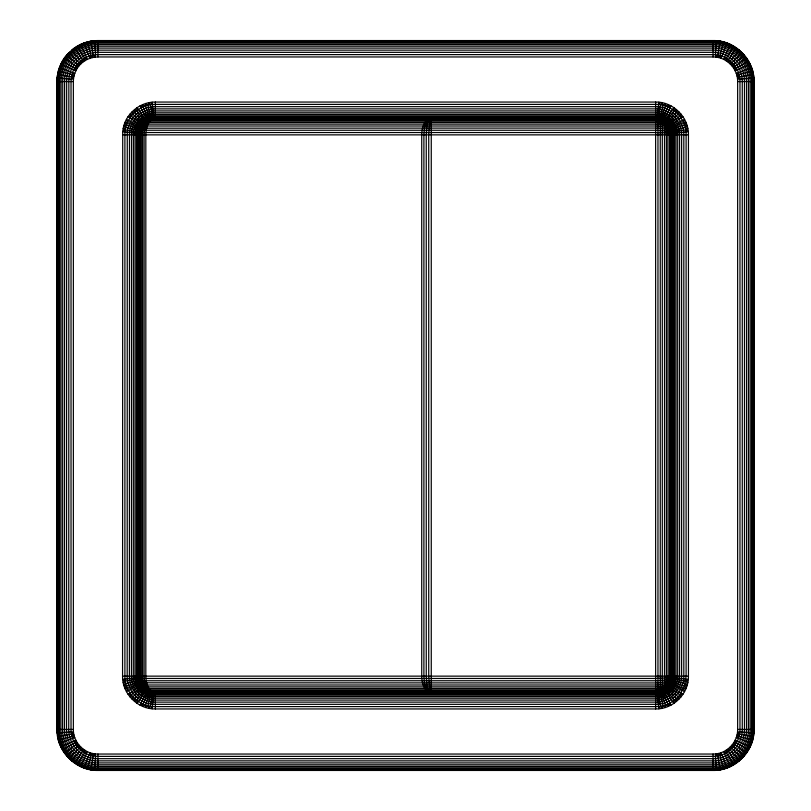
<?xml version="1.0" encoding="UTF-8"?>
<svg xmlns="http://www.w3.org/2000/svg" width="811" height="811" viewBox="0 0 811 811"><rect width="100%" height="100%" fill="white"/><g stroke="black" fill="none" stroke-linecap="round" stroke-linejoin="round"><path stroke-width="1.22" d="M66.543 55.199L77.319 64.241L80.563 64.16C85.135 59.598 91.501 56.963 97.959 56.952L713.041 56.952C726.19 56.658 737.939 68.408 737.645 81.556L737.645 729.444C737.939 742.592 726.19 754.342 713.041 754.048L97.959 754.048C84.81 754.342 73.061 742.592 73.355 729.444L73.355 81.556C73.365 75.099 76.001 68.732 80.563 64.16L80.644 60.916L72.027 50.657C62.731 55.959 56.912 70.141 56.952 81.556L56.952 729.444C56.435 751.361 76.041 770.967 97.959 770.45L713.041 770.45C734.959 770.967 754.565 751.361 754.048 729.444L754.048 81.556C754.565 59.639 734.959 40.033 713.041 40.55L97.959 40.55C88.399 40.56 78.92 44.007 71.601 50.14M739.399 760.86L730.356 750.084L730.437 746.84L733.681 746.759L744.457 755.801M74.44 763.029L82.509 751.513L82.621 748.685L80.644 750.084L71.601 760.86M736.56 47.971L728.491 59.487L728.379 62.315L730.356 60.916L739.399 50.14M155.367 102.054L155.367 118.457L147.48 120.292L144.145 122.674L134.727 112.445L132.173 111.665L132.943 114.229L142.969 124.124L140.79 126.972L139.299 130.794L125.827 127.388L123.191 128.462L122.714 131.646L122.562 676.141C122.157 693.669 137.829 709.351 155.367 708.946L655.633 708.946C673.171 709.351 688.843 693.669 688.438 676.141L688.438 134.859C688.843 117.331 673.171 101.649 655.633 102.054L155.367 102.054C140.151 101.821 125.928 113.489 123.191 128.462L125.31 129.851L139.127 132.528L655.633 132.528C660.965 133.024 667.412 131.94 672.035 134.859C672.167 126.202 664.148 118.923 655.633 119.126L150.745 119.126C143.8 120.91 138.965 127.793 138.793 134.859L138.793 676.141C138.59 684.991 146.507 692.918 155.367 692.706L655.633 692.706C664.493 692.918 672.41 684.991 672.207 676.141L672.207 134.859C672.41 126.009 664.493 118.082 655.633 118.294L155.367 118.294C146.619 118.082 138.367 126.019 138.965 134.859L138.965 676.141C138.742 683.227 143.942 690.07 150.745 691.874L655.633 691.874C664.148 692.077 672.167 684.798 672.035 676.141L672.035 134.859C672.248 126.192 664.351 118.071 655.633 118.457L155.367 118.457C146.669 118.173 138.934 126.202 139.117 134.859L139.117 676.141C138.904 684.829 146.7 692.776 155.367 692.543L655.633 692.543L659.698 692.199L663.52 690.708L666.378 688.529L668.71 686.319L670.555 682.882L672.147 677.509L672.035 676.141L666.378 677.905L655.633 678.472L139.127 678.472L138.965 676.141M155.367 708.946L155.367 692.543L147.48 690.708L144.145 688.326L134.727 698.555L134.555 701.495L136.654 700.187L145.189 689.208M655.633 118.457C659.819 118.294 663.672 120.14 666.855 122.674L676.273 112.445L676.445 109.505L674.346 110.813L665.811 121.792M139.299 680.206L125.827 683.612L123.191 682.538L125.31 681.149L139.127 678.472L139.624 680.753L655.633 680.753C660.935 680.165 668.781 681.159 672.035 676.141C672.451 684.92 664.3 692.503 655.633 692.371L150.745 691.874L155.367 692.543C147.967 691.55 145.929 682.406 145.828 676.141L145.828 134.859C145.919 128.614 147.987 119.399 155.367 118.457L150.785 119.126L155.367 118.457L152.681 119.126M138.965 134.859L139.299 130.794M139.624 680.753L139.695 681.514L126.546 686.035L125.056 688.691L127.459 688.377L140.191 682.791L655.633 682.953C661.218 682.538 669.957 682.487 672.035 676.141L671.305 681.514L669.501 685.204L682.913 694.358L679.679 694.855C674.012 702.184 664.898 706.634 655.633 706.604L155.367 706.604C139.086 706.999 124.509 692.422 124.894 676.141L124.894 134.859C124.509 118.578 139.086 104.001 155.367 104.396L655.633 104.396C671.913 104.001 686.491 118.578 686.106 134.859L686.106 676.141L684.454 686.035L679.679 694.855L680.997 696.943L678.057 696.771L667.828 687.363L669.43 684.91M139.695 681.514L141.57 685.001L655.633 685.001C661.705 684.839 670.819 683.318 672.035 676.141C672.106 684.677 663.834 691.276 655.633 691.053L148.555 691.053L143.121 704.039L142.807 706.442L145.473 704.952L149.984 691.813M139.624 130.247L655.633 130.247C660.935 130.835 668.781 129.841 672.035 134.859C672.42 126.1 664.31 118.477 655.633 118.629L153.036 118.629C145.311 119.764 139.441 127.145 139.563 134.859L139.563 676.141C139.37 684.677 146.69 692.675 155.367 692.543C147.196 692.3 142.432 683.531 142.604 676.141L142.604 134.859C142.422 127.489 147.217 118.649 155.367 118.457L151.769 119.126M153.999 692.645L152.154 708.784L150.349 706.188L152.64 692.482L155.367 692.543C146.973 692.493 141.114 684.008 141.327 676.141L141.327 134.859C141.114 127.003 146.984 118.477 155.367 118.457M657.001 118.355L658.846 102.216L660.651 104.812L657.964 118.629L657.964 692.371L655.633 692.543M142.29 686.319L131.321 694.855L128.087 694.358L141.57 685.001L142.969 686.876L655.633 686.876C662.293 686.907 671.396 683.855 672.035 676.141C671.974 684.484 663.408 690.141 655.633 689.938L146.497 689.938L137.14 703.411L136.654 700.187M94.38 770.298L95.607 756.278L95.201 753.895L93.275 755.974L90.842 769.832M716.62 40.702L715.393 54.722L715.799 57.105L717.725 55.026L720.158 41.168M672.035 676.141C671.761 684.22 662.881 688.681 655.633 688.529L144.622 688.529M58.351 70.942L71.936 74.582L73.973 76.082L71.429 76.883L71.023 81.556L71.023 729.444C70.679 743.839 83.563 756.724 97.959 756.379L713.041 756.379C727.437 756.724 740.321 743.839 739.977 729.444L739.977 81.556C740.321 67.161 727.437 54.276 713.041 54.621L97.959 54.621C85.256 54.398 73.426 64.333 71.429 76.883L73.507 78.799L71.125 79.204L57.105 77.978M659.698 692.199L663.114 705.671L662.029 708.307L660.651 706.188L657.964 692.371L661.016 691.813L665.527 704.952L668.193 706.442L667.879 704.039L662.293 691.307L662.293 119.693L667.879 106.961L668.193 104.558L665.527 106.048L661.016 119.187M149.984 119.187L145.473 106.048L145.838 103.473L147.886 105.329L151.302 118.801M665.527 704.952L665.162 707.527L663.114 705.671M145.189 121.792L136.654 110.813L137.14 107.589L146.497 121.062L655.633 121.062C663.408 120.859 671.974 126.516 672.035 134.859C669.957 128.513 661.218 128.462 655.633 128.047L140.191 128.209L127.459 122.623L125.056 122.309L126.546 124.965L139.695 129.486M77.451 764.955L84.486 752.77L84.871 750.276L82.509 751.513M733.549 46.045L726.514 58.23L726.129 60.724L728.491 59.487M678.057 696.771L678.827 699.335L676.273 698.555L666.855 688.326L665.811 689.208L674.346 700.187L673.86 703.411L664.696 690.009L661.016 691.813M145.473 704.952L145.838 707.527L147.886 705.671L151.302 692.199M659.698 118.801L663.114 105.329L665.162 103.473L665.527 106.048M87.345 769.051L90.984 755.467L92.484 753.429L93.275 755.974M717.725 55.026L718.516 57.571L720.016 55.533L723.655 41.949M142.969 686.876L132.943 696.771L132.173 699.335L134.727 698.555M668.031 686.876L667.828 123.637L678.057 114.229L678.827 111.665L676.273 112.445M90.842 41.168L93.275 55.026L92.484 57.571L90.984 55.533L87.345 41.949M720.158 769.832L717.725 755.974L718.516 753.429L720.016 755.467L723.655 769.051M127.459 688.377L126.435 691.601L140.79 684.028M668.031 124.124L670.809 128.209L683.541 122.623L684.565 119.399L670.21 126.972M83.928 767.976L89.828 752.669L90.984 755.467M727.072 43.024L721.172 58.331L720.016 55.533M147.886 105.329L148.971 102.693L150.349 104.812L153.036 118.629C145.493 119.947 140.181 127.388 140.303 134.859L140.303 676.141C140.09 684.393 146.811 692.614 155.367 692.543M90.984 55.533L89.828 58.331L83.928 43.024M720.016 755.467L721.172 752.669L727.072 767.976M62.447 749.952L74.632 742.917L75.788 740.119L60.795 746.779M748.553 61.048L736.368 68.083L735.212 70.881L750.205 64.221M730.376 44.392L723.716 59.385L726.514 58.23M80.624 766.608L87.284 751.615L84.486 752.77M64.363 752.963L75.889 744.893L77.126 742.531L74.632 742.917M746.637 58.037L735.111 66.107L733.874 68.469L736.368 68.083M147.48 690.708L139.897 705.063L143.121 704.039M663.52 120.292L671.102 105.937L667.879 106.961M671.376 680.753L671.305 129.486L684.454 124.965L685.944 122.309L683.541 122.623M131.321 694.855L130.003 696.943L132.943 696.771M668.71 124.681L679.679 116.145L680.997 114.057L678.057 114.229M150.349 706.188L148.971 708.307L147.886 705.671M660.651 104.812L662.029 102.693L663.114 105.329M150.349 104.812L152.154 102.216L153.999 118.355M660.651 706.188L658.846 708.784L657.001 692.645M66.543 755.801L77.319 746.759L78.718 744.782L75.889 744.893M744.457 55.199L733.681 64.241L732.282 66.218L735.111 66.107M125.827 683.612L123.971 685.66L126.546 686.035M671.701 130.794L685.173 127.388L687.029 125.34L684.454 124.965M730.356 60.916L730.437 64.16L742.035 52.563M77.319 746.759L80.563 746.84L68.965 758.437M753.429 74.44L739.571 76.883L737.493 78.799L739.875 79.204L753.895 77.978M57.571 736.56L71.429 734.117L73.507 732.201L71.125 731.796L57.105 733.022M752.649 70.942L739.064 74.582L737.027 76.082L739.571 76.883M58.351 740.058L71.936 736.418L73.973 734.918L71.429 734.117M125.31 129.851L122.714 131.646L138.853 133.491M671.376 130.247L671.873 678.472L685.69 681.149L688.286 679.354L672.147 677.509M142.29 124.681L131.321 116.145L128.087 116.642L141.57 125.999L655.633 125.999C661.705 126.161 670.819 127.682 672.035 134.859L671.974 132.132L685.69 129.851L687.809 128.462L685.173 127.388M665.811 689.208L664.503 689.938L664.503 121.062L673.86 107.589L674.346 110.813M153.553 118.629C146.852 120.717 144.125 128.432 144.115 134.859L144.115 676.141C144.125 682.588 146.892 690.526 153.766 692.371L152.681 691.874M431.259 118.457L429.597 122.471L428.725 134.859L428.725 676.141L429.597 688.529L431.259 692.543L431.259 118.457C423.859 119.45 421.821 128.594 421.73 134.859L421.73 676.141C421.821 682.406 423.859 691.55 431.259 692.543C425.968 689.512 426.829 681.473 426.251 676.141L426.251 134.859C426.829 129.527 425.968 121.488 431.259 118.457C424.65 120.292 424.254 129.172 423.9 134.859L423.9 676.141C424.254 681.828 424.65 690.708 431.259 692.543M71.936 74.582L74.734 73.426L59.426 67.526M752.649 740.058L739.064 736.418L736.266 737.574L751.574 743.474M671.701 680.206L685.173 683.612L687.809 682.538L685.69 681.149M751.574 67.526L736.266 73.426L739.064 74.582M59.426 743.474L74.734 737.574L71.936 736.418M152.194 119.126L153.766 118.629M753.429 736.56L739.571 734.117L737.027 734.918L739.064 736.418M151.414 119.126L153.37 118.629M151.12 119.126L153.218 118.629M150.917 119.126L153.117 118.629M126.546 124.965L123.971 125.34L125.827 127.388M671.305 681.514L684.454 686.035L687.029 685.66L685.173 683.612M672.147 133.491L688.286 131.646L685.69 129.851M138.853 677.509L122.714 679.354L125.31 681.149M56.952 81.556L73.355 81.556M737.645 81.556L754.048 81.556M144.622 122.471L655.633 122.471C662.881 122.319 671.761 126.78 672.035 134.859C672.106 126.323 663.834 119.724 655.633 119.947L148.555 119.947L143.121 106.961L142.807 104.558L145.473 106.048M142.969 124.124L655.633 124.124C662.293 124.093 671.396 127.145 672.035 134.859M122.562 134.859L688.438 134.859M122.562 676.141L688.438 676.141M56.952 729.444L73.355 729.444M737.645 729.444L754.048 729.444M730.437 64.16L733.681 64.241M64.363 58.037L75.889 66.107L78.718 66.218L77.319 64.241M746.637 752.963L735.111 744.893L732.282 744.782L733.681 746.759M132.943 114.229L130.003 114.057L131.321 116.145M753.895 733.022L739.875 731.796L737.493 732.201L739.571 734.117M671.305 129.486L670.555 128.047L670.555 682.953L683.541 688.377L685.944 688.691L684.454 686.035M679.679 116.145L682.913 116.642L669.43 125.999L669.43 685.001M62.447 61.048L74.632 68.083L77.126 68.469L75.889 66.107M748.553 749.952L736.368 742.917L733.874 742.531L735.111 744.893M71.429 76.883L57.571 74.44M150.785 691.874L153.117 692.371M150.917 691.874L153.218 692.371M151.414 691.874L153.37 692.371M151.769 691.874L153.553 692.371M143.121 106.961L139.897 105.937L147.48 120.292M667.879 704.039L671.102 705.063L663.52 690.708M77.451 46.045L84.486 58.23L87.284 59.385L80.624 44.392M733.549 764.955L726.514 752.77L723.716 751.615L730.376 766.608M60.795 64.221L75.788 70.881L74.632 68.083M750.205 746.779L735.212 740.119L736.368 742.917M74.44 47.971L82.509 59.487L84.871 60.724L84.486 58.23M736.56 763.029L728.491 751.513L726.129 750.276L726.514 752.77M140.79 126.972L126.435 119.399L127.459 122.623M670.21 684.028L684.565 691.601L683.541 688.377M136.654 110.813L134.555 109.505L134.727 112.445M674.346 700.187L676.445 701.495L676.273 698.555M80.644 60.916L82.621 62.315L82.509 59.487M730.356 750.084L728.379 748.685L728.491 751.513M668.71 686.319L679.679 694.855M68.965 52.563L80.563 64.16M730.437 746.84L742.035 758.437M93.275 55.026L95.201 57.105L95.607 54.722L94.38 40.702M717.725 755.974L715.799 753.895L715.393 756.278L716.62 770.298M57.743 736.54C60.764 755.558 78.697 770.612 97.959 770.288L713.041 770.288C734.867 770.805 754.402 751.27 753.885 729.444L753.885 81.556C754.402 59.73 734.867 40.195 713.041 40.712L97.959 40.712C76.133 40.195 56.598 59.73 57.115 81.556L57.277 733.002M80.563 746.84L80.644 750.084M713.041 40.55L713.041 56.952M713.041 754.048L713.041 770.45M666.378 122.471L666.378 688.529M660.255 119.126L660.255 691.874M655.633 102.054L655.633 708.946M97.959 40.55L97.959 56.952M97.959 754.048L97.959 770.45M127.276 132.538L127.185 676.141C126.82 691.195 140.303 704.678 155.367 704.323L655.633 704.323C670.697 704.678 684.18 691.195 683.815 676.141L683.815 134.859C684.18 119.805 670.697 106.322 655.633 106.677L155.367 106.677C141.155 106.383 128.158 118.345 127.276 132.538M129.466 132.72L129.375 676.141C129.04 690.029 141.479 702.458 155.367 702.123L655.633 702.123C669.521 702.458 681.96 690.029 681.625 676.141L681.625 134.859C681.96 120.971 669.521 108.542 655.633 108.877L155.367 108.877C142.26 108.603 130.277 119.633 129.466 132.72M131.514 132.882L131.433 676.141C131.118 688.924 142.574 700.38 155.367 700.075L655.633 700.075C668.426 700.38 679.882 688.924 679.567 676.141L679.567 134.859C679.882 122.076 668.426 110.62 655.633 110.925L155.367 110.925C143.294 110.671 132.254 120.829 131.514 132.882M133.379 133.045L133.298 676.141C133.024 687.931 143.577 698.484 155.367 698.2L655.633 698.2C667.423 698.484 677.976 687.931 677.702 676.141L677.702 134.859C677.976 123.069 667.423 112.516 655.633 112.8L155.367 112.8C144.236 112.567 134.068 121.934 133.379 133.045M135.031 133.176L134.961 676.141C134.697 687.039 144.459 696.811 155.367 696.548L655.633 696.548C666.541 696.811 676.303 687.039 676.039 676.141L676.039 134.859C676.303 123.961 666.541 114.189 655.633 114.452L155.367 114.452C145.068 114.239 135.66 122.897 135.031 133.176M136.42 133.298L136.36 676.141C136.116 686.299 145.21 695.382 155.367 695.139L655.633 695.139C665.79 695.382 674.884 686.299 674.64 676.141L674.64 134.859C674.884 124.701 665.79 115.618 655.633 115.861L155.367 115.861C145.777 115.659 137.018 123.718 136.42 133.298M137.546 133.389L137.485 676.141C137.252 685.69 145.808 694.246 155.367 694.023L655.633 694.023C665.192 694.246 673.748 685.69 673.515 676.141L673.515 134.859C673.748 125.31 665.192 116.754 655.633 116.977L155.367 116.977C146.345 116.794 138.103 124.377 137.546 133.389M138.357 133.45L138.296 676.141C138.083 685.254 146.244 693.425 155.367 693.202L655.633 693.202C664.756 693.425 672.917 685.254 672.704 676.141L672.704 134.859C672.917 125.746 664.756 117.575 655.633 117.798L155.367 117.798C146.761 117.615 138.894 124.864 138.357 133.45M57.774 78.038L57.622 729.444C57.105 751.006 76.396 770.298 97.959 769.781L713.041 769.781C734.604 770.298 753.895 751.006 753.378 729.444L753.378 81.556C753.895 59.994 734.604 40.702 713.041 41.219L97.959 41.219C77.674 40.803 59.132 57.794 57.774 78.038M58.585 78.109L58.433 729.444C57.936 750.57 76.832 769.467 97.959 768.97L713.041 768.97C734.168 769.467 753.064 750.57 752.567 729.444L752.567 81.556C753.064 60.43 734.168 41.533 713.041 42.03L97.959 42.03C78.089 41.625 59.913 58.28 58.585 78.109M59.7 78.211L59.558 729.444C59.071 749.962 77.43 768.331 97.959 767.845L713.041 767.845C733.57 768.331 751.929 749.962 751.442 729.444L751.442 81.556C751.929 61.038 733.57 42.669 713.041 43.155L97.959 43.155C78.647 42.76 60.997 58.939 59.7 78.211M61.099 78.332L60.957 729.444C60.49 749.222 78.18 766.912 97.959 766.446L713.041 766.446C732.82 766.912 750.51 749.222 750.043 729.444L750.043 81.556C750.51 61.778 732.82 44.088 713.041 44.554L97.959 44.554C79.356 44.179 62.346 59.771 61.099 78.332M62.751 78.474L62.609 729.444C62.163 748.33 79.072 765.239 97.959 764.793L713.041 764.793C731.927 765.239 748.837 748.33 748.391 729.444L748.391 81.556C748.837 62.67 731.927 45.761 713.041 46.207L97.959 46.207C80.188 45.852 63.937 60.744 62.751 78.474M64.616 78.637L64.485 729.444C64.059 747.337 80.066 763.344 97.959 762.918L713.041 762.918C730.934 763.344 746.941 747.337 746.515 729.444L746.515 81.556C746.941 63.663 730.934 47.656 713.041 48.082L97.959 48.082C81.13 47.737 65.742 61.849 64.616 78.637M66.664 78.819L66.543 729.444C66.147 746.232 81.171 761.255 97.959 760.86L713.041 760.86C729.829 761.255 744.853 746.232 744.457 729.444L744.457 81.556C744.853 64.768 729.829 49.745 713.041 50.14L97.959 50.14C82.164 49.816 67.718 63.055 66.664 78.819M68.844 79.012L68.732 729.444C68.367 745.066 82.337 759.035 97.959 758.67L713.041 758.67C728.663 759.035 742.633 745.066 742.268 729.444L742.268 81.556C742.633 65.934 728.663 51.965 713.041 52.33L97.959 52.33C83.269 52.036 69.827 64.343 68.844 79.012"/></g></svg>
